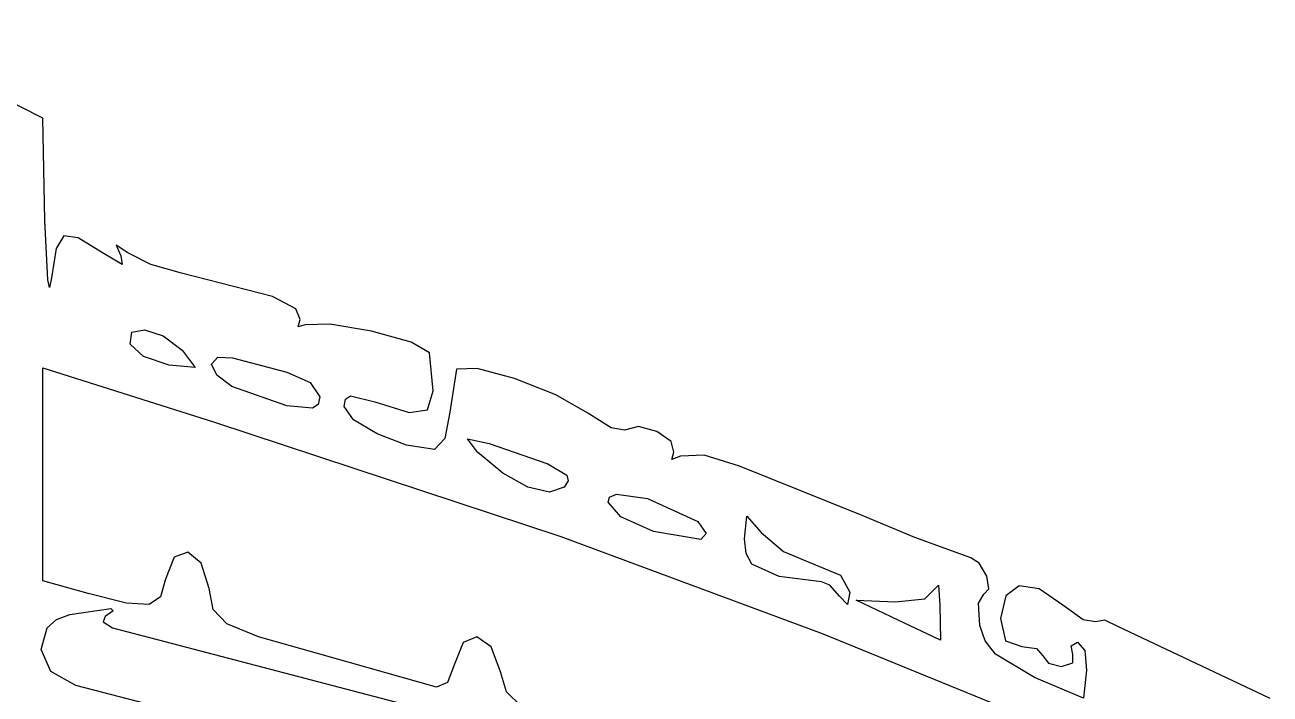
# Model space of a CAD drawing. Extents: x 1 to 276, y 11 to 133.
# Drawn here: x 171.28 to 207.74, y 86.32 to 105.93 of the extents above; entities that cross this region are included whole.
import ezdxf

# ---------------------------------------------------------------- set-up
doc = ezdxf.new("R2010")
doc.units = 0

msp = doc.modelspace()

# ---------------------------------------------------------------- linework, layer by layer
at = {"layer": 'Layer 1'}
for p, q in [((171.802886, 103.198164), (166.334827, 105.925491)), ((171.862153, 100.19426), (171.802886, 103.198164)), ((171.944791, 98.461326), (171.862153, 100.19426)), ((172.416896, 99.751038), (172.19114, 99.374332)), ((172.835798, 99.692042), (172.416896, 99.751038)), ((173.546668, 99.245992), (172.835798, 99.692042)), ((172.19114, 99.374332), (172.059708, 98.513272)), ((174.129721, 98.903445), (173.546668, 99.245992)), ((174.292793, 99.25199), (173.946894, 99.477282)), ((173.946894, 99.477282), (174.086771, 99.157798)), ((174.962939, 98.908472), (174.292793, 99.25199)), ((174.086771, 99.157798), (174.129721, 98.903445)), ((175.859833, 98.655442), (174.962939, 98.908472)), ((172.001456, 98.236573), (171.944791, 98.461326)), ((172.059708, 98.513272), (172.001456, 98.236573)), ((178.529525, 97.968671), (175.859833, 98.655442)), ((179.212982, 97.611859), (178.529525, 97.968671)), ((179.342105, 97.293013), (179.212982, 97.611859)), ((174.408631, 96.922663), (174.780465, 96.99668)), ((174.780465, 96.99668), (175.323682, 96.815374)), ((179.278428, 97.081699), (179.342105, 97.293013)), ((179.484627, 97.141319), (179.278428, 97.081699)), ((180.211074, 97.164161), (179.484627, 97.141319)), ((181.430374, 96.952053), (180.211074, 97.164161)), ((174.359821, 96.575463), (174.408631, 96.922663)), ((175.323682, 96.815374), (175.886644, 96.396605)), ((182.585909, 96.630144), (181.430374, 96.952053)), ((183.121063, 96.323579), (182.585909, 96.630144)), ((174.754668, 96.213336), (174.359821, 96.575463)), ((175.886644, 96.396605), (176.262088, 95.894116)), ((183.233428, 95.205483), (183.121063, 96.323579)), ((175.499294, 95.958101), (174.754668, 96.213336)), ((176.262088, 95.894116), (175.499294, 95.958101)), ((176.741778, 95.991968), (176.923194, 96.195124)), ((176.896383, 95.663896), (176.741778, 95.991968)), ((176.923194, 96.195124), (177.359139, 96.17259)), ((177.359139, 96.17259), (178.946641, 95.757724)), ((171.802886, 92.761933), (171.802886, 95.885076)), ((171.802886, 95.885076), (176.829972, 94.291578)), ((177.337796, 95.337212), (176.896383, 95.663896)), ((178.946641, 95.757724), (179.631868, 95.448073)), ((183.915519, 95.83851), (183.721138, 94.580856)), ((184.518681, 95.863695), (183.915519, 95.83851)), ((185.617937, 95.572206), (184.518681, 95.863695)), ((186.827392, 95.09293), (185.617937, 95.572206)), ((178.946641, 94.76289), (177.337796, 95.337212)), ((179.631868, 95.448073), (179.91678, 95.028884)), ((183.068543, 94.650618), (183.233428, 95.205483)), ((179.86496, 94.809919), (179.697749, 94.695862)), ((179.91678, 95.028884), (179.86496, 94.809919)), ((180.622336, 94.746662), (180.665298, 94.964778)), ((180.665298, 94.964778), (180.812307, 95.058341)), ((180.812307, 95.058341), (181.527212, 94.888479)), ((181.527212, 94.888479), (182.531455, 94.573459)), ((187.761152, 94.554751), (186.827392, 95.09293)), ((179.697749, 94.695862), (178.946641, 94.76289)), ((180.901786, 94.358468), (180.622336, 94.746662)), ((182.531455, 94.573459), (183.068543, 94.650618)), ((183.721138, 94.580856), (183.574823, 93.807699)), ((188.441043, 94.123435), (187.761152, 94.554751)), ((176.829972, 94.291578), (186.97234, 90.939129)), ((181.587933, 93.946429), (180.901786, 94.358468)), ((188.838888, 94.059097), (188.441043, 94.123435)), ((189.244798, 94.16002), (188.838888, 94.059097)), ((189.779262, 94.012134), (189.244798, 94.16002)), ((182.452477, 93.619387), (181.587933, 93.946429)), ((183.574823, 93.807699), (183.267113, 93.486186)), ((184.52653, 93.412103), (184.241662, 93.79813)), ((184.241662, 93.79813), (184.872253, 93.661869)), ((190.202403, 93.724482), (189.779262, 94.012134)), ((190.274342, 93.406105), (190.202403, 93.724482)), ((183.267113, 93.486186), (182.452477, 93.619387)), ((185.269249, 92.792112), (184.52653, 93.412103)), ((184.872253, 93.661869), (186.58887, 93.073083)), ((190.218471, 93.198672), (190.274342, 93.406105)), ((186.58887, 93.073083), (187.150228, 92.741692)), ((190.476131, 93.29498), (190.218471, 93.198672)), ((191.165107, 93.320777), (190.476131, 93.29498)), ((192.206507, 93.00288), (191.165107, 93.320777)), ((195.79179, 91.554021), (192.206507, 93.00288)), ((171.802886, 89.638789), (171.802886, 92.761933)), ((186.003435, 92.38812), (185.269249, 92.792112)), ((187.150228, 92.741692), (187.187061, 92.568803)), ((186.634434, 92.238592), (186.003435, 92.38812)), ((187.06759, 92.381991), (186.634434, 92.238592)), ((187.187061, 92.568803), (187.06759, 92.381991)), ((188.352496, 91.941503), (188.397438, 92.093261)), ((188.725393, 91.520898), (188.352496, 91.941503)), ((188.397438, 92.093261), (188.602031, 92.177363)), ((188.602031, 92.177363), (189.506344, 92.05673)), ((189.506344, 92.05673), (190.982015, 91.381512)), ((189.688378, 91.087296), (188.725393, 91.520898)), ((192.352204, 90.874218), (192.419497, 91.535235)), ((192.419497, 91.535235), (192.837627, 91.060132)), ((197.334135, 90.907026), (195.79179, 91.554021)), ((190.982015, 91.381512), (191.223739, 91.025085)), ((186.97234, 90.939129), (194.620925, 88.099977)), ((191.071929, 90.853404), (189.688378, 91.087296)), ((191.223739, 91.025085), (191.071929, 90.853404)), ((192.400006, 90.439408), (192.352204, 90.874218)), ((192.837627, 91.060132), (193.491325, 90.502478)), ((198.972084, 90.311184), (197.334135, 90.907026)), ((176.04976, 90.481267), (175.648161, 90.335774)), ((176.442562, 90.16407), (176.04976, 90.481267)), ((192.563695, 90.133119), (192.400006, 90.439408)), ((193.491325, 90.502478), (194.381031, 90.134795)), ((175.648161, 90.335774), (175.394166, 89.693823)), ((176.670164, 89.41795), (176.442562, 90.16407)), ((193.360444, 89.77355), (192.563695, 90.133119)), ((194.381031, 90.134795), (195.157672, 89.807858)), ((199.223835, 90.155741), (198.972084, 90.311184)), ((199.447276, 89.782017), (199.223835, 90.155741)), ((194.600106, 89.609156), (193.360444, 89.77355)), ((195.157672, 89.807858), (195.43372, 89.313175)), ((199.504558, 89.408293), (199.447276, 89.782017)), ((173.125803, 89.271547), (171.802886, 89.638789)), ((175.394166, 89.693823), (175.250029, 89.17724)), ((176.794485, 88.799828), (176.670164, 89.41795)), ((194.850843, 89.510775), (194.600106, 89.609156)), ((195.129626, 89.194642), (194.850843, 89.510775)), ((197.631615, 89.1124), (197.976897, 89.465575)), ((197.976897, 89.465575), (198.031181, 89.51148)), ((198.031181, 89.51148), (198.065091, 88.930058)), ((199.357317, 89.25285), (199.504558, 89.408293)), ((200.395499, 89.496355), (199.996755, 89.201852)), ((200.977004, 89.411313), (200.395499, 89.496355)), ((201.673305, 88.932175), (200.977004, 89.411313)), ((174.253993, 88.9918), (173.125803, 89.271547)), ((174.91602, 88.951798), (174.253993, 88.9918)), ((175.250029, 89.17724), (174.91602, 88.951798)), ((195.367133, 88.944875), (195.129626, 89.194642)), ((195.43372, 89.313175), (195.367133, 88.944875)), ((196.850124, 88.489086), (195.615401, 89.076461)), ((195.615401, 89.076461), (196.761929, 89.024603)), ((196.761929, 89.024603), (197.631615, 89.1124)), ((199.202139, 88.983592), (199.357317, 89.25285)), ((199.239842, 88.33598), (199.202139, 88.983592)), ((199.996755, 89.201852), (199.848737, 88.542355)), ((172.200953, 88.506002), (172.596636, 88.651011)), ((172.596636, 88.651011), (173.798242, 88.834235)), ((173.860734, 88.76794), (173.628512, 88.592802)), ((173.798242, 88.834235), (173.860734, 88.76794)), ((177.190864, 88.380606), (176.794485, 88.799828)), ((198.065091, 88.930058), (198.084847, 87.90171)), ((202.260548, 88.501477), (201.673305, 88.932175)), ((171.750587, 87.633378), (171.929765, 88.267888)), ((171.929765, 88.267888), (172.200953, 88.506002)), ((173.628512, 88.592802), (173.568369, 88.436704)), ((173.568369, 88.436704), (173.843486, 88.261059)), ((173.843486, 88.261059), (175.37688, 87.860788)), ((178.120644, 88.003189), (177.190864, 88.380606)), ((198.084847, 87.90171), (196.850124, 88.489086)), ((199.398796, 87.880378), (199.239842, 88.33598)), ((199.848737, 88.542355), (199.994037, 87.883366)), ((202.624747, 88.442519), (202.260548, 88.501477)), ((202.902031, 88.486131), (202.624747, 88.442519)), ((203.279856, 88.302466), (202.902031, 88.486131)), ((206.11478, 86.962968), (203.279856, 88.302466)), ((179.845166, 87.510479), (178.120644, 88.003189)), ((184.513125, 87.998592), (184.108257, 87.837113)), ((184.926988, 87.705318), (184.513125, 87.998592)), ((194.620925, 88.099977), (202.693936, 84.810273)), ((199.702378, 87.490459), (199.398796, 87.880378)), ((199.994037, 87.883366), (200.466098, 87.714385)), ((172.038531, 86.989542), (171.750587, 87.633378)), ((175.37688, 87.860788), (183.757077, 85.669993)), ((183.328143, 86.524818), (179.845166, 87.510479)), ((184.108257, 87.837113), (183.85731, 87.197565)), ((185.204922, 86.980607), (184.926988, 87.705318)), ((200.466098, 87.714385), (200.902176, 87.656838)), ((200.902176, 87.656838), (201.08346, 87.449802)), ((201.91412, 87.738109), (202.096991, 87.841738)), ((201.965405, 87.48896), (201.91412, 87.738109)), ((202.096991, 87.841738), (202.318139, 87.60154)), ((202.318139, 87.60154), (202.359105, 87.023999)), ((183.85731, 87.197565), (183.653978, 86.661299)), ((200.843571, 86.812685), (199.702378, 87.490459)), ((201.08346, 87.449802), (201.245076, 87.228301)), ((201.245076, 87.228301), (201.633441, 87.136182)), ((201.633441, 87.136182), (201.957776, 87.239811)), ((201.957776, 87.239811), (201.965405, 87.48896)), ((172.773025, 86.57844), (172.038531, 86.989542)), ((185.383224, 86.390205), (185.204922, 86.980607)), ((202.271969, 86.206259), (200.843571, 86.812685)), ((202.359105, 87.023999), (202.271969, 86.206259)), ((207.738529, 86.199733), (206.11478, 86.962968)), ((180.326785, 84.62222), (172.773025, 86.57844)), ((183.653978, 86.661299), (183.328143, 86.524818)), ((185.821181, 85.957066), (185.383224, 86.390205))]:
    msp.add_line(p, q, dxfattribs=at)

doc.saveas('drawing.dxf')
